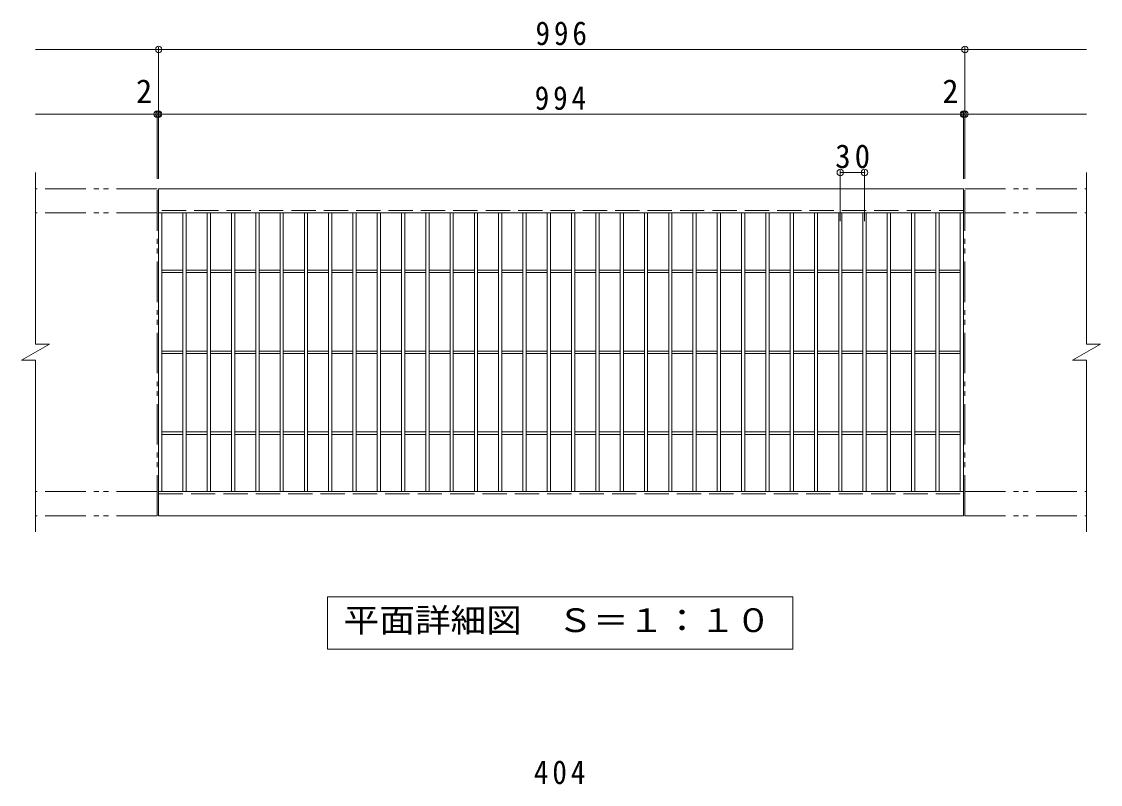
# Model space of a CAD drawing. Units: millimetres on the paper, enlarged 4 times, with parts at other scales. Extents: x -709 to 718, y -545 to 498.
# Drawn here: x -660 to -127, y 121 to 498 of the extents above; entities that cross this region are included whole.
import ezdxf
from ezdxf.enums import TextEntityAlignment as Align

# ---------------------------------------------------------------- set-up
doc = ezdxf.new("R2010")
doc.units = ezdxf.units.MM
doc.header["$LTSCALE"] = 4
doc.header["$PDMODE"] = 32
doc.header["$PDSIZE"] = 3.2
doc.linetypes.add('DASHED3', pattern=[4, 3, -1])
doc.linetypes.add('DOUBLE_CHAIN1', pattern=[8.8, 5, -1, 0.6, -0.6, 0.6, -1])
for name, color, linetype, lineweight in [('A-0', 6, 'Continuous', 9), ('C-1', 2, 'Continuous', 9), ('C-2', 3, 'Continuous', 9), ('C-4', 7, 'Continuous', 9), ('C-5', 7, 'Continuous', 9)]:
    doc.layers.add(name, color=color, linetype=linetype, lineweight=lineweight)
doc.styles.add('ＭＳ ゴシック', font='')
doc.styles.get('ＭＳ ゴシック').set_extended_font_data('MS Gothic')

msp = doc.modelspace()

# ---------------------------------------------------------------- linework, layer by layer
at = {"layer": 'C-1', "linetype": 'DOUBLE_CHAIN1'}
for p, q in [((-592.945, 415.822), (-652.945, 415.822)), ((-592.945, 254.222), (-592.945, 415.822)), ((-193.745, 415.822), (-133.745, 415.822)), ((-193.745, 254.222), (-193.745, 415.822)), ((-592.945, 403.822), (-652.945, 403.822)), ((-193.745, 403.822), (-133.745, 403.822)), ((-592.945, 266.222), (-652.945, 266.222)), ((-193.745, 266.222), (-133.745, 266.222)), ((-592.945, 254.222), (-652.945, 254.222)), ((-193.745, 254.222), (-133.745, 254.222))]:
    msp.add_line(p, q, dxfattribs=at)
at = {"layer": 'C-1'}
for p, q in [((-194.544, 415.822), (-592.144, 415.822)), ((-592.144, 403.822), (-592.144, 415.822)), ((-194.544, 415.822), (-194.544, 403.822)), ((-194.544, 403.822), (-592.144, 403.822)), ((-659.873, 331.022), (-646.016, 339.022)), ((-140.673, 331.022), (-126.817, 339.022)), ((-592.144, 266.222), (-194.544, 266.222)), ((-592.144, 254.222), (-592.144, 266.222)), ((-194.544, 266.222), (-194.544, 254.222)), ((-592.144, 254.222), (-194.544, 254.222))]:
    msp.add_line(p, q, dxfattribs=at)
at = {"layer": 'C-1', "linetype": 'DASHED3'}
for p, q in [((-194.544, 405.022), (-592.144, 405.022)), ((-592.144, 265.022), (-194.544, 265.022))]:
    msp.add_line(p, q, dxfattribs=at)
at = {"layer": 'C-1'}
for points in [[(-652.945, 423.822), (-652.945, 339.022), (-646.016, 339.022)], [(-133.745, 423.822), (-133.745, 339.022), (-126.817, 339.022)], [(-659.873, 331.022), (-652.945, 331.022), (-652.945, 246.222)], [(-140.673, 331.022), (-133.745, 331.022), (-133.745, 246.222)]]:
    msp.add_lwpolyline(points, dxfattribs=at)
at = {"layer": 'C-2'}
for p, q in [((-592.144, 403.822), (-592.144, 266.222)), ((-590.544, 403.822), (-590.544, 266.222)), ((-580.144, 403.822), (-580.144, 266.222)), ((-578.544, 403.822), (-578.544, 266.222)), ((-568.145, 403.822), (-568.145, 266.222)), ((-566.544, 403.822), (-566.544, 266.222)), ((-556.144, 403.822), (-556.144, 266.222)), ((-554.544, 403.822), (-554.544, 266.222)), ((-544.144, 403.822), (-544.144, 266.222)), ((-542.544, 403.822), (-542.544, 266.222)), ((-532.144, 403.822), (-532.144, 266.222)), ((-530.544, 403.822), (-530.544, 266.222)), ((-520.145, 403.822), (-520.145, 266.222)), ((-518.545, 403.822), (-518.545, 266.222)), ((-508.144, 403.822), (-508.144, 266.222)), ((-506.544, 403.822), (-506.544, 266.222)), ((-496.144, 403.822), (-496.144, 266.222)), ((-494.544, 403.822), (-494.544, 266.222)), ((-484.145, 403.822), (-484.145, 266.222)), ((-482.544, 403.822), (-482.544, 266.222)), ((-472.145, 403.822), (-472.145, 266.222)), ((-470.545, 403.822), (-470.545, 266.222)), ((-460.144, 403.822), (-460.144, 266.222)), ((-458.544, 403.822), (-458.544, 266.222)), ((-448.145, 403.822), (-448.145, 266.222)), ((-446.544, 403.822), (-446.544, 266.222)), ((-436.144, 403.822), (-436.144, 266.222)), ((-434.545, 403.822), (-434.545, 266.222)), ((-424.144, 403.822), (-424.144, 266.222)), ((-422.545, 403.822), (-422.545, 266.222)), ((-412.145, 403.822), (-412.145, 266.222)), ((-410.544, 403.822), (-410.544, 266.222)), ((-400.144, 403.822), (-400.144, 266.222)), ((-398.545, 403.822), (-398.545, 266.222)), ((-388.144, 403.822), (-388.144, 266.222)), ((-386.544, 403.822), (-386.544, 266.222)), ((-376.144, 403.822), (-376.144, 266.222)), ((-374.544, 403.822), (-374.544, 266.222)), ((-364.144, 403.822), (-364.144, 266.222)), ((-362.544, 403.822), (-362.544, 266.222)), ((-352.145, 403.822), (-352.145, 266.222)), ((-350.544, 403.822), (-350.544, 266.222)), ((-340.145, 403.822), (-340.145, 266.222)), ((-338.544, 403.822), (-338.544, 266.222)), ((-328.144, 403.822), (-328.144, 266.222)), ((-326.544, 403.822), (-326.544, 266.222)), ((-316.145, 403.822), (-316.145, 266.222)), ((-314.544, 403.822), (-314.544, 266.222)), ((-304.144, 403.822), (-304.144, 266.222)), ((-302.545, 403.822), (-302.545, 266.222)), ((-292.144, 403.822), (-292.144, 266.222)), ((-290.544, 403.822), (-290.544, 266.222)), ((-280.144, 403.822), (-280.144, 266.222)), ((-278.544, 403.822), (-278.544, 266.222)), ((-268.144, 403.822), (-268.144, 266.222)), ((-266.544, 403.822), (-266.544, 266.222)), ((-256.145, 403.822), (-256.145, 266.222)), ((-254.544, 403.822), (-254.544, 266.222)), ((-244.144, 403.822), (-244.144, 266.222)), ((-242.544, 403.822), (-242.544, 266.222)), ((-232.144, 403.822), (-232.144, 266.222)), ((-230.544, 403.822), (-230.544, 266.222)), ((-220.144, 403.822), (-220.144, 266.222)), ((-218.544, 403.822), (-218.544, 266.222)), ((-208.144, 403.822), (-208.144, 266.222)), ((-206.544, 403.822), (-206.544, 266.222)), ((-196.144, 403.822), (-196.144, 266.222)), ((-194.544, 403.822), (-194.544, 266.222)), ((-590.544, 375.622), (-580.144, 375.622)), ((-590.544, 374.422), (-580.144, 374.422)), ((-578.544, 375.622), (-568.145, 375.622)), ((-578.544, 374.422), (-568.145, 374.422)), ((-566.544, 375.622), (-556.144, 375.622)), ((-566.544, 374.422), (-556.144, 374.422)), ((-554.544, 375.622), (-544.144, 375.622)), ((-554.544, 374.422), (-544.144, 374.422)), ((-542.544, 375.622), (-532.144, 375.622)), ((-542.544, 374.422), (-532.144, 374.422)), ((-530.544, 375.622), (-520.145, 375.622)), ((-530.544, 374.422), (-520.145, 374.422)), ((-518.544, 375.622), (-508.144, 375.622)), ((-518.544, 374.422), (-508.144, 374.422)), ((-506.544, 375.622), (-496.144, 375.622)), ((-506.544, 374.422), (-496.144, 374.422)), ((-494.544, 375.622), (-484.145, 375.622)), ((-494.544, 374.422), (-484.145, 374.422)), ((-482.544, 375.622), (-472.145, 375.622)), ((-482.544, 374.422), (-472.145, 374.422)), ((-470.545, 375.622), (-460.144, 375.622)), ((-470.545, 374.422), (-460.144, 374.422)), ((-458.544, 375.622), (-448.145, 375.622)), ((-458.544, 374.422), (-448.145, 374.422)), ((-446.544, 375.622), (-436.144, 375.622)), ((-446.544, 374.422), (-436.144, 374.422)), ((-434.544, 375.622), (-424.144, 375.622)), ((-434.544, 374.422), (-424.144, 374.422)), ((-422.544, 375.622), (-412.145, 375.622)), ((-422.544, 374.422), (-412.145, 374.422)), ((-410.544, 375.622), (-400.144, 375.622)), ((-410.544, 374.422), (-400.144, 374.422)), ((-398.544, 375.622), (-388.144, 375.622)), ((-398.544, 374.422), (-388.144, 374.422)), ((-386.544, 375.622), (-376.144, 375.622)), ((-386.544, 374.422), (-376.144, 374.422)), ((-374.544, 375.622), (-364.144, 375.622)), ((-374.544, 374.422), (-364.144, 374.422)), ((-362.544, 375.622), (-352.145, 375.622)), ((-362.544, 374.422), (-352.145, 374.422)), ((-350.544, 375.622), (-340.145, 375.622)), ((-350.544, 374.422), (-340.145, 374.422)), ((-338.544, 375.622), (-328.144, 375.622)), ((-338.544, 374.422), (-328.144, 374.422)), ((-326.544, 375.622), (-316.145, 375.622)), ((-326.544, 374.422), (-316.145, 374.422)), ((-314.544, 375.622), (-304.144, 375.622)), ((-314.544, 374.422), (-304.144, 374.422)), ((-302.544, 375.622), (-292.144, 375.622)), ((-302.544, 374.422), (-292.144, 374.422)), ((-290.544, 375.622), (-280.144, 375.622)), ((-290.544, 374.422), (-280.144, 374.422)), ((-278.544, 375.622), (-268.144, 375.622)), ((-278.544, 374.422), (-268.144, 374.422)), ((-266.544, 375.622), (-256.145, 375.622)), ((-266.544, 374.422), (-256.145, 374.422)), ((-254.544, 375.622), (-244.144, 375.622)), ((-254.544, 374.422), (-244.144, 374.422)), ((-242.544, 375.622), (-232.144, 375.622)), ((-242.544, 374.422), (-232.144, 374.422)), ((-230.544, 375.622), (-220.144, 375.622)), ((-230.544, 374.422), (-220.144, 374.422)), ((-218.544, 375.622), (-208.144, 375.622)), ((-218.544, 374.422), (-208.144, 374.422)), ((-206.544, 375.622), (-196.144, 375.622)), ((-206.544, 374.422), (-196.144, 374.422)), ((-590.544, 335.622), (-580.144, 335.622)), ((-590.544, 334.422), (-580.144, 334.422)), ((-578.544, 335.622), (-568.145, 335.622)), ((-578.544, 334.422), (-568.145, 334.422)), ((-566.544, 335.622), (-556.144, 335.622)), ((-566.544, 334.422), (-556.144, 334.422)), ((-554.544, 335.622), (-544.144, 335.622)), ((-554.544, 334.422), (-544.144, 334.422)), ((-542.544, 335.622), (-532.144, 335.622)), ((-542.544, 334.422), (-532.144, 334.422)), ((-530.544, 335.622), (-520.145, 335.622)), ((-530.544, 334.422), (-520.145, 334.422)), ((-518.544, 335.622), (-508.144, 335.622)), ((-518.544, 334.422), (-508.144, 334.422)), ((-506.544, 335.622), (-496.144, 335.622)), ((-506.544, 334.422), (-496.144, 334.422)), ((-494.544, 335.622), (-484.145, 335.622)), ((-494.544, 334.422), (-484.145, 334.422)), ((-482.544, 335.622), (-472.145, 335.622)), ((-482.544, 334.422), (-472.145, 334.422)), ((-470.545, 335.622), (-460.144, 335.622)), ((-470.545, 334.422), (-460.144, 334.422)), ((-458.544, 335.622), (-448.145, 335.622)), ((-458.544, 334.422), (-448.145, 334.422)), ((-446.544, 335.622), (-436.144, 335.622)), ((-446.544, 334.422), (-436.144, 334.422)), ((-434.544, 335.622), (-424.144, 335.622)), ((-434.544, 334.422), (-424.144, 334.422)), ((-422.544, 335.622), (-412.145, 335.622)), ((-422.544, 334.422), (-412.145, 334.422)), ((-410.544, 335.622), (-400.144, 335.622)), ((-410.544, 334.422), (-400.144, 334.422)), ((-398.544, 335.622), (-388.144, 335.622)), ((-398.544, 334.422), (-388.144, 334.422)), ((-386.544, 335.622), (-376.144, 335.622)), ((-386.544, 334.422), (-376.144, 334.422)), ((-374.544, 335.622), (-364.144, 335.622)), ((-374.544, 334.422), (-364.144, 334.422)), ((-362.544, 335.622), (-352.145, 335.622)), ((-362.544, 334.422), (-352.145, 334.422)), ((-350.544, 335.622), (-340.145, 335.622)), ((-350.544, 334.422), (-340.145, 334.422)), ((-338.544, 335.622), (-328.144, 335.622)), ((-338.544, 334.422), (-328.144, 334.422)), ((-326.544, 335.622), (-316.145, 335.622)), ((-326.544, 334.422), (-316.145, 334.422)), ((-314.544, 335.622), (-304.144, 335.622)), ((-314.544, 334.422), (-304.144, 334.422)), ((-302.544, 335.622), (-292.144, 335.622)), ((-302.544, 334.422), (-292.144, 334.422)), ((-290.544, 335.622), (-280.144, 335.622)), ((-290.544, 334.422), (-280.144, 334.422)), ((-278.544, 335.622), (-268.144, 335.622)), ((-278.544, 334.422), (-268.144, 334.422)), ((-266.544, 335.622), (-256.145, 335.622)), ((-266.544, 334.422), (-256.145, 334.422)), ((-254.544, 335.622), (-244.144, 335.622)), ((-254.544, 334.422), (-244.144, 334.422)), ((-242.544, 335.622), (-232.144, 335.622)), ((-242.544, 334.422), (-232.144, 334.422)), ((-230.544, 335.622), (-220.144, 335.622)), ((-230.544, 334.422), (-220.144, 334.422)), ((-218.544, 335.622), (-208.144, 335.622)), ((-218.544, 334.422), (-208.144, 334.422)), ((-206.544, 335.622), (-196.144, 335.622)), ((-206.544, 334.422), (-196.144, 334.422)), ((-590.544, 295.622), (-580.144, 295.622)), ((-590.544, 294.422), (-580.144, 294.422)), ((-578.544, 295.622), (-568.145, 295.622)), ((-578.544, 294.422), (-568.145, 294.422)), ((-566.544, 295.622), (-556.144, 295.622)), ((-566.544, 294.422), (-556.144, 294.422)), ((-554.544, 295.622), (-544.144, 295.622)), ((-554.544, 294.422), (-544.144, 294.422)), ((-542.544, 295.622), (-532.144, 295.622)), ((-542.544, 294.422), (-532.144, 294.422)), ((-530.544, 295.622), (-520.145, 295.622)), ((-530.544, 294.422), (-520.145, 294.422)), ((-518.544, 295.622), (-508.144, 295.622)), ((-518.544, 294.422), (-508.144, 294.422)), ((-506.544, 295.622), (-496.144, 295.622)), ((-506.544, 294.422), (-496.144, 294.422)), ((-494.544, 295.622), (-484.145, 295.622)), ((-494.544, 294.422), (-484.145, 294.422)), ((-482.544, 295.622), (-472.145, 295.622)), ((-482.544, 294.422), (-472.145, 294.422)), ((-470.545, 295.622), (-460.144, 295.622)), ((-470.545, 294.422), (-460.144, 294.422)), ((-458.544, 295.622), (-448.145, 295.622)), ((-458.544, 294.422), (-448.145, 294.422)), ((-446.544, 295.622), (-436.144, 295.622)), ((-446.544, 294.422), (-436.144, 294.422)), ((-434.544, 295.622), (-424.144, 295.622)), ((-434.544, 294.422), (-424.144, 294.422)), ((-422.544, 295.622), (-412.145, 295.622)), ((-422.544, 294.422), (-412.145, 294.422)), ((-410.544, 295.622), (-400.144, 295.622)), ((-410.544, 294.422), (-400.144, 294.422)), ((-398.544, 295.622), (-388.144, 295.622)), ((-398.544, 294.422), (-388.144, 294.422)), ((-386.544, 295.622), (-376.144, 295.622)), ((-386.544, 294.422), (-376.144, 294.422)), ((-374.544, 295.622), (-364.144, 295.622)), ((-374.544, 294.422), (-364.144, 294.422)), ((-362.544, 295.622), (-352.145, 295.622)), ((-362.544, 294.422), (-352.145, 294.422)), ((-350.544, 295.622), (-340.145, 295.622)), ((-350.544, 294.422), (-340.145, 294.422)), ((-338.544, 295.622), (-328.144, 295.622)), ((-338.544, 294.422), (-328.144, 294.422)), ((-326.544, 295.622), (-316.145, 295.622)), ((-326.544, 294.422), (-316.145, 294.422)), ((-314.544, 295.622), (-304.144, 295.622)), ((-314.544, 294.422), (-304.144, 294.422)), ((-302.544, 295.622), (-292.144, 295.622)), ((-302.544, 294.422), (-292.144, 294.422)), ((-290.544, 295.622), (-280.144, 295.622)), ((-290.544, 294.422), (-280.144, 294.422)), ((-278.544, 295.622), (-268.144, 295.622)), ((-278.544, 294.422), (-268.144, 294.422)), ((-266.544, 295.622), (-256.145, 295.622)), ((-266.544, 294.422), (-256.145, 294.422)), ((-254.544, 295.622), (-244.144, 295.622)), ((-254.544, 294.422), (-244.144, 294.422)), ((-242.544, 295.622), (-232.144, 295.622)), ((-242.544, 294.422), (-232.144, 294.422)), ((-230.544, 295.622), (-220.144, 295.622)), ((-230.544, 294.422), (-220.144, 294.422)), ((-218.544, 295.622), (-208.144, 295.622)), ((-218.544, 294.422), (-208.144, 294.422)), ((-206.544, 295.622), (-196.144, 295.622)), ((-206.544, 294.422), (-196.144, 294.422))]:
    msp.add_line(p, q, dxfattribs=at)
at = {"layer": 'C-4'}
for p, q in [((-592.144, 420.622), (-592.144, 485.822)), ((-193.745, 420.622), (-193.745, 485.822)), ((-652.945, 484.621), (-133.745, 484.621)), ((-592.945, 420.622), (-592.945, 453.822)), ((-194.545, 420.622), (-194.545, 453.822)), ((-652.945, 452.622), (-133.745, 452.622)), ((-255.344, 399.822), (-255.344, 425.022)), ((-255.344, 423.822), (-243.344, 423.822)), ((-243.344, 399.822), (-243.344, 425.022))]:
    msp.add_line(p, q, dxfattribs=at)
for p in [(-592.144, 484.621), (-193.745, 484.621), (-592.945, 452.622), (-592.144, 452.622), (-194.545, 452.622), (-193.745, 452.622), (-255.344, 423.822), (-243.344, 423.822)]:
    msp.add_point(p, dxfattribs=at)
at = {"layer": 'C-5'}
msp.add_lwpolyline([(-508.744, 188.222), (-508.744, 214.222), (-278.744, 214.222), (-278.744, 188.222)], close=True, dxfattribs=at)

# ---------------------------------------------------------------- texts
at = {"layer": 'A-0', "color": 2, "insert": (-406.744, 121.469), "char_height": 11.73, "attachment_point": 7, "style": 'ＭＳ ゴシック'}
msp.add_mtext('\\T1.27;\\W0.9;404', dxfattribs=at)
at = {"layer": 'C-4', "color": 2, "style": 'ＭＳ ゴシック'}
for p in [(-603.329, 454.621), (-204.929, 454.621)]:
    msp.add_text('2', height=11.73, dxfattribs=at).set_placement(p, align=Align.BOTTOM_LEFT)
at = {"layer": 'C-4', "color": 2, "char_height": 11.73, "attachment_point": 7, "style": 'ＭＳ ゴシック'}
for s, insert in [('\\T1.27;\\W0.9;996', (-405.945, 486.622)), ('\\T1.27;\\W0.9;994', (-406.344, 454.621)), ('\\T1.27;\\W0.95;30', (-257.844, 425.822))]:
    msp.add_mtext(s, dxfattribs=dict(at, insert=insert))
at = {"layer": 'C-5', "color": 2, "style": 'ＭＳ ゴシック', "width": 1.1}
msp.add_text('平面詳細図\u3000Ｓ＝１：１０', height=11.73, dxfattribs=at).set_placement((-500.744, 193.222), align=Align.BOTTOM_LEFT)

doc.saveas('drawing.dxf')
